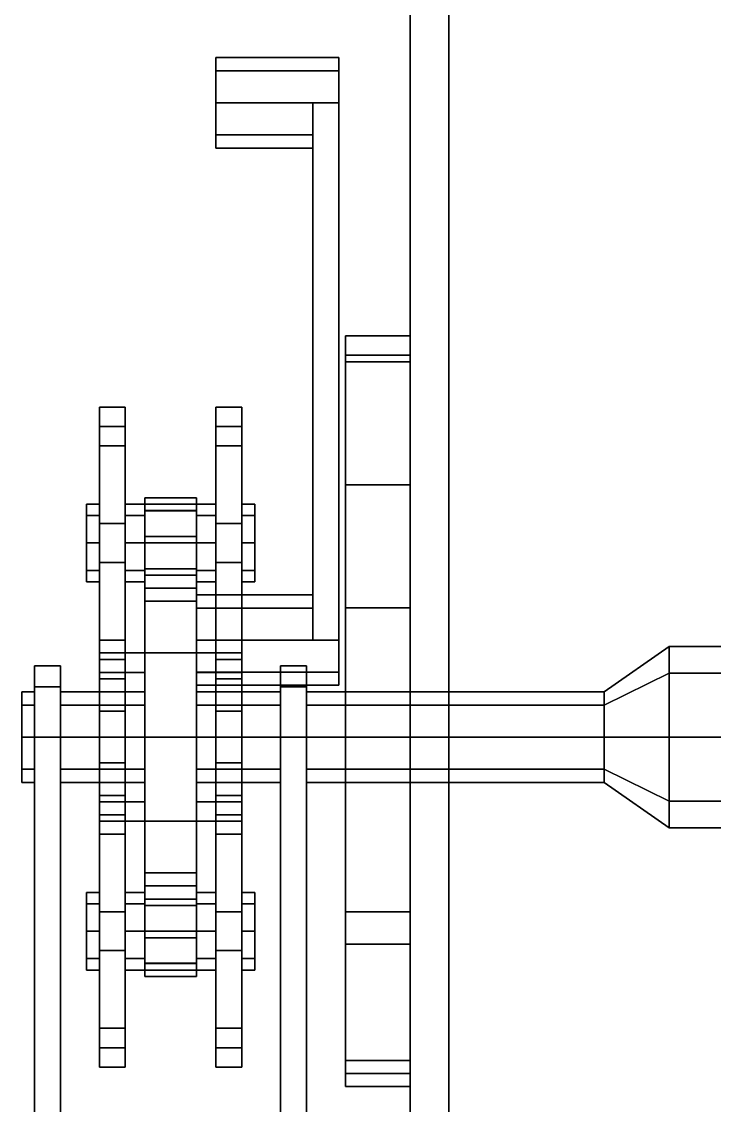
# Model space of a CAD drawing. Extents: x -1.07 to 1.07, y -2.76 to 2.8.
# Drawn here: x -1.07 to 0, y -1.529 to 0.146 of the extents above; entities that cross this region are included whole.
import ezdxf

# ---------------------------------------------------------------- set-up
doc = ezdxf.new("R2010")
doc.units = 0
doc.layers.add('FRAME', color=5, linetype='CONTINUOUS')

msp = doc.modelspace()

# ---------------------------------------------------------------- linework, layer by layer
at = {"layer": 'FRAME'}
for points in [[(-0.47, 2.57, 0.94), (-0.47, -2.5, 0.94), (-0.41, -2.44, 0.94), (-0.41, 2.57, 0.94)], [(-0.47, 0.66, 0.75), (-0.47, -2.5, 0.75), (-0.47, -2.5, 0.94), (-0.47, 2.57, 0.94)], [(-0.41, -2.44, 0.94), (-0.41, -2.44, 0.75), (-0.41, 0.66, 0.75), (-0.41, 2.57, 0.94)], [(-0.41, 0.66, 0.75), (-0.41, -2.44, 0.75), (-0.47, -2.5, 0.75), (-0.47, 0.66, 0.75)], [(-0.58, 0.0695, 0.6495), (-0.58, 0.09, 0.6), (-0.77, 0.09, 0.6), (-0.77, 0.0695, 0.6495)], [(-0.58, 0.09, 0.6), (-0.58, 0.0695, 0.5505), (-0.77, 0.0695, 0.5505), (-0.77, 0.09, 0.6)], [(-0.58, 0.02, 0.67), (-0.58, 0.0695, 0.6495), (-0.77, 0.0695, 0.6495), (-0.77, 0.02, 0.67)], [(-0.58, 0.0695, 0.5505), (-0.58, 0.02, 0.53), (-0.77, 0.02, 0.53), (-0.77, 0.0695, 0.5505)], [(-0.62, -0.0295, 0.6495), (-0.62, 0.02, 0.67), (-0.77, 0.02, 0.67), (-0.77, -0.0295, 0.6495)], [(-0.62, 0.02, 0.53), (-0.62, -0.0295, 0.5505), (-0.77, -0.0295, 0.5505), (-0.77, 0.02, 0.53)], [(-0.62, 0.02, 0.53), (-0.62, -0.81, 0.46), (-0.62, -0.7605, 0.4805), (-0.62, -0.0295, 0.5505)], [(-0.58, 0.02, 0.53), (-0.58, -0.81, 0.46), (-0.62, -0.81, 0.46), (-0.62, 0.02, 0.53)], [(-0.62, -0.0295, 0.6495), (-0.62, -0.7605, 0.5795), (-0.62, -0.81, 0.6), (-0.62, 0.02, 0.67)], [(-0.62, 0.02, 0.67), (-0.62, -0.81, 0.6), (-0.58, -0.81, 0.6), (-0.58, 0.02, 0.67)], [(-0.62, -0.05, 0.6), (-0.62, -0.0295, 0.6495), (-0.77, -0.0295, 0.6495), (-0.77, -0.05, 0.6)], [(-0.62, -0.0295, 0.5505), (-0.62, -0.05, 0.6), (-0.77, -0.05, 0.6), (-0.77, -0.0295, 0.5505)], [(-0.62, -0.0295, 0.5505), (-0.62, -0.7605, 0.4805), (-0.62, -0.74, 0.53), (-0.62, -0.05, 0.6)], [(-0.62, -0.05, 0.6), (-0.62, -0.74, 0.53), (-0.62, -0.7605, 0.5795), (-0.62, -0.0295, 0.6495)], [(-0.57, -0.37, 0.68), (-0.57, -1.48, 0.68), (-0.57, -1.5, 0.71), (-0.57, -0.34, 0.71)], [(-0.47, -0.34, 0.71), (-0.47, -0.37, 0.68), (-0.57, -0.37, 0.68), (-0.57, -0.34, 0.71)], [(-0.57, -0.34, 0.71), (-0.57, -0.38, 0.71), (-0.57, -0.38, 0.8), (-0.57, -0.34, 0.8)], [(-0.47, -0.34, 0.84), (-0.47, -0.34, 0.71), (-0.57, -0.34, 0.71), (-0.57, -0.34, 0.8)], [(-0.57, -0.34, 0.8), (-0.57, -0.38, 0.8), (-0.47, -0.38, 0.84), (-0.47, -0.34, 0.84)], [(-0.47, -1.5, 0.71), (-0.47, -1.48, 0.68), (-0.47, -0.37, 0.68), (-0.47, -0.34, 0.71)], [(-0.47, -0.38, 0.75), (-0.47, -0.38, 0.71), (-0.47, -0.34, 0.71), (-0.47, -0.34, 0.75)], [(-0.57, -0.57, 0.64), (-0.57, -1.28, 0.64), (-0.57, -1.48, 0.68), (-0.57, -0.37, 0.68)], [(-0.47, -0.37, 0.68), (-0.47, -0.57, 0.64), (-0.57, -0.57, 0.64), (-0.57, -0.37, 0.68)], [(-0.57, -0.38, 0.71), (-0.57, -1.46, 0.71), (-0.47, -1.46, 0.71), (-0.47, -0.38, 0.71)], [(-0.57, -0.38, 0.8), (-0.57, -0.38, 0.71), (-0.47, -0.38, 0.71), (-0.47, -0.38, 0.84)], [(-0.47, -1.48, 0.68), (-0.47, -1.28, 0.64), (-0.47, -0.57, 0.64), (-0.47, -0.37, 0.68)], [(-0.95, -0.45, 0.2), (-0.95, -0.51, 0.17), (-0.95, -0.48, 0.27), (-0.95, -0.45, 0.24)], [(-0.91, -0.45, 0.24), (-0.91, -0.45, 0.2), (-0.95, -0.45, 0.2), (-0.95, -0.45, 0.24)], [(-0.91, -0.45, 0.2), (-0.91, -0.51, 0.17), (-0.95, -0.51, 0.17), (-0.95, -0.45, 0.2)], [(-0.95, -0.45, 0.24), (-0.95, -0.48, 0.27), (-0.91, -0.48, 0.27), (-0.91, -0.45, 0.24)], [(-0.91, -0.48, 0.27), (-0.91, -0.51, 0.17), (-0.91, -0.45, 0.2), (-0.91, -0.45, 0.24)], [(-0.77, -0.45, 0.2), (-0.77, -0.51, 0.17), (-0.77, -0.48, 0.27), (-0.77, -0.45, 0.24)], [(-0.73, -0.45, 0.24), (-0.73, -0.45, 0.2), (-0.77, -0.45, 0.2), (-0.77, -0.45, 0.24)], [(-0.73, -0.45, 0.2), (-0.73, -0.51, 0.17), (-0.77, -0.51, 0.17), (-0.77, -0.45, 0.2)], [(-0.77, -0.45, 0.24), (-0.77, -0.48, 0.27), (-0.73, -0.48, 0.27), (-0.73, -0.45, 0.24)], [(-0.73, -0.48, 0.27), (-0.73, -0.51, 0.17), (-0.73, -0.45, 0.2), (-0.73, -0.45, 0.24)], [(-0.95, -0.51, 0.17), (-0.95, -0.81, 0.17), (-0.95, -0.84, 0.27), (-0.95, -0.48, 0.27)], [(-0.95, -0.48, 0.27), (-0.95, -0.84, 0.27), (-0.95, -0.69, 0.36), (-0.95, -0.63, 0.36)], [(-0.91, -0.63, 0.36), (-0.91, -0.48, 0.27), (-0.95, -0.48, 0.27), (-0.95, -0.63, 0.36)], [(-0.91, -0.84, 0.27), (-0.91, -0.81, 0.17), (-0.91, -0.51, 0.17), (-0.91, -0.48, 0.27)], [(-0.91, -0.69, 0.36), (-0.91, -0.84, 0.27), (-0.91, -0.48, 0.27), (-0.91, -0.63, 0.36)], [(-0.77, -0.48, 0.27), (-0.77, -0.84, 0.27), (-0.77, -0.69, 0.36), (-0.77, -0.63, 0.36)], [(-0.73, -0.63, 0.36), (-0.73, -0.48, 0.27), (-0.77, -0.48, 0.27), (-0.77, -0.63, 0.36)], [(-0.77, -0.51, 0.17), (-0.77, -0.81, 0.17), (-0.77, -0.84, 0.27), (-0.77, -0.48, 0.27)], [(-0.73, -0.69, 0.36), (-0.73, -0.84, 0.27), (-0.73, -0.48, 0.27), (-0.73, -0.63, 0.36)], [(-0.73, -0.84, 0.27), (-0.73, -0.81, 0.17), (-0.73, -0.51, 0.17), (-0.73, -0.48, 0.27)], [(-0.91, -0.51, 0.17), (-0.91, -0.81, 0.17), (-0.95, -0.81, 0.17), (-0.95, -0.51, 0.17)], [(-0.73, -0.51, 0.17), (-0.73, -0.81, 0.17), (-0.77, -0.81, 0.17), (-0.77, -0.51, 0.17)], [(-0.47, -0.57, 0.64), (-0.47, -0.76, 0.59), (-0.57, -0.76, 0.59), (-0.57, -0.57, 0.64)], [(-0.57, -0.76, 0.59), (-0.57, -1.23, 0.59), (-0.57, -1.28, 0.64), (-0.57, -0.57, 0.64)], [(-0.47, -1.28, 0.64), (-0.47, -1.23, 0.59), (-0.47, -0.76, 0.59), (-0.47, -0.57, 0.64)], [(-0.95, -0.6176, 0.3124), (-0.95, -0.6, 0.27), (-0.97, -0.6, 0.27), (-0.97, -0.6176, 0.3124)], [(-0.95, -0.6, 0.27), (-0.95, -0.6176, 0.2276), (-0.97, -0.6176, 0.2276), (-0.97, -0.6, 0.27)], [(-0.97, -0.66, 0.33), (-0.97, -0.6176, 0.3124), (-0.97, -0.6, 0.27), (-0.97, -0.7024, 0.3124)], [(-0.97, -0.7024, 0.3124), (-0.97, -0.6, 0.27), (-0.97, -0.6176, 0.2276), (-0.97, -0.72, 0.27)], [(-0.91, -0.6, 0.27), (-0.91, -0.6176, 0.3124), (-0.88, -0.6176, 0.3124), (-0.88, -0.6, 0.27)], [(-0.91, -0.6176, 0.2276), (-0.91, -0.6, 0.27), (-0.88, -0.6, 0.27), (-0.88, -0.6176, 0.2276)], [(-0.88, -0.59, 0.26), (-0.88, -0.73, 0.26), (-0.88, -0.75, 0.37), (-0.88, -0.6, 0.37)], [(-0.8, -0.6, 0.37), (-0.8, -0.59, 0.26), (-0.88, -0.59, 0.26), (-0.88, -0.6, 0.37)], [(-0.8, -0.59, 0.26), (-0.8, -0.6105, 0.2105), (-0.88, -0.6105, 0.2105), (-0.88, -0.59, 0.26)], [(-0.88, -0.6105, 0.2105), (-0.88, -0.7095, 0.2105), (-0.88, -0.73, 0.26), (-0.88, -0.59, 0.26)], [(-0.88, -0.6, 0.37), (-0.88, -0.75, 0.37), (-0.88, -0.83, 0.64), (-0.88, -0.7, 0.58)], [(-0.88, -0.61, 0.45), (-0.88, -0.6, 0.37), (-0.88, -0.7, 0.58), (-0.88, -0.65, 0.53)], [(-0.8, -0.61, 0.45), (-0.8, -0.6, 0.37), (-0.88, -0.6, 0.37), (-0.88, -0.61, 0.45)], [(-0.8, -0.75, 0.37), (-0.8, -0.73, 0.26), (-0.8, -0.59, 0.26), (-0.8, -0.6, 0.37)], [(-0.8, -0.73, 0.26), (-0.8, -0.7095, 0.2105), (-0.8, -0.6105, 0.2105), (-0.8, -0.59, 0.26)], [(-0.8, -0.83, 0.64), (-0.8, -0.75, 0.37), (-0.8, -0.6, 0.37), (-0.8, -0.7, 0.58)], [(-0.8, -0.7, 0.58), (-0.8, -0.6, 0.37), (-0.8, -0.61, 0.45), (-0.8, -0.65, 0.53)], [(-0.8, -0.6176, 0.2276), (-0.8, -0.6, 0.27), (-0.77, -0.6, 0.27), (-0.77, -0.6176, 0.2276)], [(-0.8, -0.6, 0.27), (-0.8, -0.6176, 0.3124), (-0.77, -0.6176, 0.3124), (-0.77, -0.6, 0.27)], [(-0.73, -0.6, 0.27), (-0.73, -0.6176, 0.3124), (-0.71, -0.6176, 0.3124), (-0.71, -0.6, 0.27)], [(-0.73, -0.6176, 0.2276), (-0.73, -0.6, 0.27), (-0.71, -0.6, 0.27), (-0.71, -0.6176, 0.2276)], [(-0.71, -0.6176, 0.3124), (-0.71, -0.72, 0.27), (-0.71, -0.7024, 0.2276), (-0.71, -0.6, 0.27)], [(-0.71, -0.6, 0.27), (-0.71, -0.7024, 0.2276), (-0.71, -0.66, 0.21), (-0.71, -0.6176, 0.2276)], [(-0.95, -0.66, 0.33), (-0.95, -0.6176, 0.3124), (-0.97, -0.6176, 0.3124), (-0.97, -0.66, 0.33)], [(-0.95, -0.6176, 0.2276), (-0.95, -0.66, 0.21), (-0.97, -0.66, 0.21), (-0.97, -0.6176, 0.2276)], [(-0.97, -0.72, 0.27), (-0.97, -0.6176, 0.2276), (-0.97, -0.66, 0.21), (-0.97, -0.7024, 0.2276)], [(-0.91, -0.6176, 0.3124), (-0.91, -0.66, 0.33), (-0.88, -0.66, 0.33), (-0.88, -0.6176, 0.3124)], [(-0.91, -0.66, 0.21), (-0.91, -0.6176, 0.2276), (-0.88, -0.6176, 0.2276), (-0.88, -0.66, 0.21)], [(-0.8, -0.65, 0.53), (-0.8, -0.61, 0.45), (-0.88, -0.61, 0.45), (-0.88, -0.65, 0.53)], [(-0.8, -0.6105, 0.2105), (-0.8, -0.66, 0.19), (-0.88, -0.66, 0.19), (-0.88, -0.6105, 0.2105)], [(-0.88, -0.66, 0.19), (-0.88, -0.7095, 0.2105), (-0.88, -0.7095, 0.2105), (-0.88, -0.6105, 0.2105)], [(-0.8, -0.7095, 0.2105), (-0.8, -0.7095, 0.2105), (-0.8, -0.66, 0.19), (-0.8, -0.6105, 0.2105)], [(-0.8, -0.66, 0.21), (-0.8, -0.6176, 0.2276), (-0.77, -0.6176, 0.2276), (-0.77, -0.66, 0.21)], [(-0.8, -0.6176, 0.3124), (-0.8, -0.66, 0.33), (-0.77, -0.66, 0.33), (-0.77, -0.6176, 0.3124)], [(-0.73, -0.6176, 0.3124), (-0.73, -0.66, 0.33), (-0.71, -0.66, 0.33), (-0.71, -0.6176, 0.3124)], [(-0.73, -0.66, 0.21), (-0.73, -0.6176, 0.2276), (-0.71, -0.6176, 0.2276), (-0.71, -0.66, 0.21)], [(-0.71, -0.66, 0.33), (-0.71, -0.7024, 0.3124), (-0.71, -0.72, 0.27), (-0.71, -0.6176, 0.3124)], [(-0.95, -0.63, 0.36), (-0.95, -0.69, 0.36), (-0.91, -0.69, 0.36), (-0.91, -0.63, 0.36)], [(-0.77, -0.63, 0.36), (-0.77, -0.69, 0.36), (-0.73, -0.69, 0.36), (-0.73, -0.63, 0.36)], [(-0.88, -0.65, 0.53), (-0.88, -0.7, 0.58), (-0.8, -0.7, 0.58), (-0.8, -0.65, 0.53)], [(-0.95, -0.7024, 0.3124), (-0.95, -0.66, 0.33), (-0.97, -0.66, 0.33), (-0.97, -0.7024, 0.3124)], [(-0.95, -0.66, 0.21), (-0.95, -0.7024, 0.2276), (-0.97, -0.7024, 0.2276), (-0.97, -0.66, 0.21)], [(-0.91, -0.66, 0.33), (-0.91, -0.7024, 0.3124), (-0.88, -0.7024, 0.3124), (-0.88, -0.66, 0.33)], [(-0.91, -0.7024, 0.2276), (-0.91, -0.66, 0.21), (-0.88, -0.66, 0.21), (-0.88, -0.7024, 0.2276)], [(-0.8, -0.66, 0.19), (-0.8, -0.7095, 0.2105), (-0.88, -0.7095, 0.2105), (-0.88, -0.66, 0.19)], [(-0.8, -0.7024, 0.2276), (-0.8, -0.66, 0.21), (-0.77, -0.66, 0.21), (-0.77, -0.7024, 0.2276)], [(-0.8, -0.66, 0.33), (-0.8, -0.7024, 0.3124), (-0.77, -0.7024, 0.3124), (-0.77, -0.66, 0.33)], [(-0.73, -0.66, 0.33), (-0.73, -0.7024, 0.3124), (-0.71, -0.7024, 0.3124), (-0.71, -0.66, 0.33)], [(-0.73, -0.7024, 0.2276), (-0.73, -0.66, 0.21), (-0.71, -0.66, 0.21), (-0.71, -0.7024, 0.2276)], [(-0.95, -0.72, 0.27), (-0.95, -0.7024, 0.3124), (-0.97, -0.7024, 0.3124), (-0.97, -0.72, 0.27)], [(-0.95, -0.7024, 0.2276), (-0.95, -0.72, 0.27), (-0.97, -0.72, 0.27), (-0.97, -0.7024, 0.2276)], [(-0.95, -0.69, 0.36), (-0.95, -0.84, 0.27), (-0.91, -0.84, 0.27), (-0.91, -0.69, 0.36)], [(-0.91, -0.7024, 0.3124), (-0.91, -0.72, 0.27), (-0.88, -0.72, 0.27), (-0.88, -0.7024, 0.3124)], [(-0.91, -0.72, 0.27), (-0.91, -0.7024, 0.2276), (-0.88, -0.7024, 0.2276), (-0.88, -0.72, 0.27)], [(-0.88, -0.7, 0.58), (-0.88, -0.83, 0.64), (-0.8, -0.83, 0.64), (-0.8, -0.7, 0.58)], [(-0.8, -0.72, 0.27), (-0.8, -0.7024, 0.2276), (-0.77, -0.7024, 0.2276), (-0.77, -0.72, 0.27)], [(-0.8, -0.7024, 0.3124), (-0.8, -0.72, 0.27), (-0.77, -0.72, 0.27), (-0.77, -0.7024, 0.3124)], [(-0.77, -0.69, 0.36), (-0.77, -0.84, 0.27), (-0.73, -0.84, 0.27), (-0.73, -0.69, 0.36)], [(-0.73, -0.7024, 0.3124), (-0.73, -0.72, 0.27), (-0.71, -0.72, 0.27), (-0.71, -0.7024, 0.3124)], [(-0.73, -0.72, 0.27), (-0.73, -0.7024, 0.2276), (-0.71, -0.7024, 0.2276), (-0.71, -0.72, 0.27)], [(-0.8, -0.7095, 0.2105), (-0.8, -0.73, 0.26), (-0.88, -0.73, 0.26), (-0.88, -0.7095, 0.2105)], [(-0.88, -0.75, 0.37), (-0.88, -0.73, 0.26), (-0.8, -0.73, 0.26), (-0.8, -0.75, 0.37)], [(-0.88, -0.75, 0.37), (-0.88, -0.96, 0.39), (-0.88, -0.96, 0.66), (-0.88, -0.83, 0.64)], [(-0.8, -0.75, 0.37), (-0.8, -0.96, 0.39), (-0.88, -0.96, 0.39), (-0.88, -0.75, 0.37)], [(-0.62, -0.7605, 0.5795), (-0.62, -0.74, 0.53), (-0.8, -0.74, 0.53), (-0.8, -0.7605, 0.5795)], [(-0.62, -0.74, 0.53), (-0.62, -0.7605, 0.4805), (-0.8, -0.7605, 0.4805), (-0.8, -0.74, 0.53)], [(-0.8, -0.96, 0.66), (-0.8, -0.96, 0.39), (-0.8, -0.75, 0.37), (-0.8, -0.83, 0.64)], [(-0.62, -0.81, 0.6), (-0.62, -0.7605, 0.5795), (-0.8, -0.7605, 0.5795), (-0.8, -0.81, 0.6)], [(-0.62, -0.7605, 0.4805), (-0.62, -0.81, 0.46), (-0.8, -0.81, 0.46), (-0.8, -0.7605, 0.4805)], [(-0.47, -0.76, 0.59), (-0.47, -1.23, 0.59), (-0.57, -1.23, 0.59), (-0.57, -0.76, 0.59)], [(-0.95, -0.84, 0.27), (-0.95, -0.81, 0.17), (-0.95, -0.87, 0.2), (-0.95, -0.87, 0.24)], [(-0.95, -0.87, 0.2), (-0.95, -0.81, 0.17), (-0.91, -0.81, 0.17), (-0.91, -0.87, 0.2)], [(-0.91, -0.87, 0.2), (-0.91, -0.81, 0.17), (-0.91, -0.84, 0.27), (-0.91, -0.87, 0.24)], [(-0.58, -0.8595, 0.5795), (-0.58, -0.81, 0.6), (-0.8, -0.81, 0.6), (-0.8, -0.8595, 0.5795)], [(-0.58, -0.81, 0.46), (-0.58, -0.8595, 0.4805), (-0.8, -0.8595, 0.4805), (-0.8, -0.81, 0.46)], [(-0.77, -0.84, 0.27), (-0.77, -0.81, 0.17), (-0.77, -0.87, 0.2), (-0.77, -0.87, 0.24)], [(-0.77, -0.87, 0.2), (-0.77, -0.81, 0.17), (-0.73, -0.81, 0.17), (-0.73, -0.87, 0.2)], [(-0.73, -0.87, 0.2), (-0.73, -0.81, 0.17), (-0.73, -0.84, 0.27), (-0.73, -0.87, 0.24)], [(-0.17, -0.89, 0.52), (-0.17, -0.9105, 0.5695), (-0.07, -0.861, 0.619), (-0.07, -0.82, 0.52)], [(-0.17, -0.9105, 0.4705), (-0.17, -0.89, 0.52), (-0.07, -0.82, 0.52), (-0.07, -0.861, 0.421)], [(0.07, -0.861, 0.619), (0.07, -0.82, 0.52), (-0.07, -0.82, 0.52), (-0.07, -0.861, 0.619)], [(0.07, -0.82, 0.52), (0.07, -0.861, 0.421), (-0.07, -0.861, 0.421), (-0.07, -0.82, 0.52)], [(-0.95, -0.83, 0.64), (-0.95, -1.09, 0.64), (-0.95, -1, 0.8), (-0.95, -0.92, 0.8)], [(-0.91, -0.92, 0.8), (-0.91, -0.83, 0.64), (-0.95, -0.83, 0.64), (-0.95, -0.92, 0.8)], [(-0.95, -0.86, 0.61), (-0.95, -1.06, 0.61), (-0.95, -1.09, 0.64), (-0.95, -0.83, 0.64)], [(-0.88, -0.83, 0.64), (-0.88, -0.86, 0.61), (-0.95, -0.86, 0.61), (-0.95, -0.83, 0.64)], [(-0.91, -1, 0.8), (-0.91, -1.09, 0.64), (-0.91, -0.83, 0.64), (-0.91, -0.92, 0.8)], [(-0.91, -0.83, 0.64), (-0.91, -1.09, 0.64), (-0.88, -1.09, 0.64), (-0.88, -0.83, 0.64)], [(-0.88, -0.83, 0.64), (-0.88, -0.96, 0.66), (-0.8, -0.96, 0.66), (-0.8, -0.83, 0.64)], [(-0.73, -0.83, 0.64), (-0.73, -0.86, 0.61), (-0.8, -0.86, 0.61), (-0.8, -0.83, 0.64)], [(-0.8, -0.83, 0.64), (-0.8, -1.09, 0.64), (-0.77, -1.09, 0.64), (-0.77, -0.83, 0.64)], [(-0.77, -0.83, 0.64), (-0.77, -1.09, 0.64), (-0.77, -1, 0.8), (-0.77, -0.92, 0.8)], [(-0.73, -0.92, 0.8), (-0.73, -0.83, 0.64), (-0.77, -0.83, 0.64), (-0.77, -0.92, 0.8)], [(-0.73, -1.09, 0.64), (-0.73, -1.06, 0.61), (-0.73, -0.86, 0.61), (-0.73, -0.83, 0.64)], [(-0.73, -1, 0.8), (-0.73, -1.09, 0.64), (-0.73, -0.83, 0.64), (-0.73, -0.92, 0.8)], [(-1.01, -0.8822, 0.5978), (-1.01, -0.85, 0.52), (-1.05, -0.85, 0.52), (-1.05, -0.8822, 0.5978)], [(-1.01, -0.85, 0.52), (-1.01, -0.8822, 0.4422), (-1.05, -0.8822, 0.4422), (-1.05, -0.85, 0.52)], [(-1.05, -0.8822, 0.5978), (-1.05, -0.85, 0.52), (-1.05, -0.89, 0.52), (-1.05, -0.9105, 0.5695)], [(-1.05, -0.85, 0.52), (-1.05, -0.8822, 0.4422), (-1.05, -0.9105, 0.4705), (-1.05, -0.89, 0.52)], [(-1.01, -0.89, 0.52), (-1.01, -0.9105, 0.4705), (-1.01, -0.8822, 0.4422), (-1.01, -0.85, 0.52)], [(-1.01, -0.9105, 0.5695), (-1.01, -0.89, 0.52), (-1.01, -0.85, 0.52), (-1.01, -0.8822, 0.5978)], [(-0.91, -0.87, 0.24), (-0.91, -0.84, 0.27), (-0.95, -0.84, 0.27), (-0.95, -0.87, 0.24)], [(-0.73, -0.87, 0.24), (-0.73, -0.84, 0.27), (-0.77, -0.84, 0.27), (-0.77, -0.87, 0.24)], [(-0.67, -0.85, 0.52), (-0.67, -0.8822, 0.4422), (-0.67, -0.9105, 0.4705), (-0.67, -0.89, 0.52)], [(-0.63, -0.85, 0.52), (-0.63, -0.8822, 0.4422), (-0.67, -0.8822, 0.4422), (-0.67, -0.85, 0.52)], [(-0.67, -0.8822, 0.5978), (-0.67, -0.85, 0.52), (-0.67, -0.89, 0.52), (-0.67, -0.9105, 0.5695)], [(-0.63, -0.8822, 0.5978), (-0.63, -0.85, 0.52), (-0.67, -0.85, 0.52), (-0.67, -0.8822, 0.5978)], [(-0.63, -0.89, 0.52), (-0.63, -0.9105, 0.4705), (-0.63, -0.8822, 0.4422), (-0.63, -0.85, 0.52)], [(-0.63, -0.9105, 0.5695), (-0.63, -0.89, 0.52), (-0.63, -0.85, 0.52), (-0.63, -0.8822, 0.5978)], [(-0.88, -0.86, 0.61), (-0.88, -1.06, 0.61), (-0.95, -1.06, 0.61), (-0.95, -0.86, 0.61)], [(-0.95, -0.87, 0.24), (-0.95, -0.87, 0.2), (-0.91, -0.87, 0.2), (-0.91, -0.87, 0.24)], [(-0.58, -0.88, 0.53), (-0.58, -0.8595, 0.5795), (-0.8, -0.8595, 0.5795), (-0.8, -0.88, 0.53)], [(-0.58, -0.8595, 0.4805), (-0.58, -0.88, 0.53), (-0.8, -0.88, 0.53), (-0.8, -0.8595, 0.4805)], [(-0.73, -0.86, 0.61), (-0.73, -1.06, 0.61), (-0.8, -1.06, 0.61), (-0.8, -0.86, 0.61)], [(-0.77, -0.87, 0.24), (-0.77, -0.87, 0.2), (-0.73, -0.87, 0.2), (-0.73, -0.87, 0.24)], [(-0.17, -0.9105, 0.5695), (-0.17, -0.96, 0.59), (-0.07, -0.96, 0.66), (-0.07, -0.861, 0.619)], [(-0.17, -0.96, 0.45), (-0.17, -0.9105, 0.4705), (-0.07, -0.861, 0.421), (-0.07, -0.96, 0.38)], [(0.07, -0.96, 0.66), (0.07, -0.861, 0.619), (-0.07, -0.861, 0.619), (-0.07, -0.96, 0.66)], [(0.07, -0.861, 0.421), (0.07, -0.96, 0.38), (-0.07, -0.96, 0.38), (-0.07, -0.861, 0.421)], [(-1.01, -0.96, 0.63), (-1.01, -0.8822, 0.5978), (-1.05, -0.8822, 0.5978), (-1.05, -0.96, 0.63)], [(-1.01, -0.8822, 0.4422), (-1.01, -0.96, 0.41), (-1.05, -0.96, 0.41), (-1.05, -0.8822, 0.4422)], [(-1.05, -0.96, 0.63), (-1.05, -0.8822, 0.5978), (-1.05, -0.9105, 0.5695), (-1.05, -0.96, 0.59)], [(-1.05, -0.8822, 0.4422), (-1.05, -0.96, 0.41), (-1.05, -0.96, 0.45), (-1.05, -0.9105, 0.4705)], [(-1.01, -0.9105, 0.4705), (-1.01, -0.96, 0.45), (-1.01, -0.96, 0.41), (-1.01, -0.8822, 0.4422)], [(-1.01, -0.96, 0.59), (-1.01, -0.9105, 0.5695), (-1.01, -0.8822, 0.5978), (-1.01, -0.96, 0.63)], [(-0.67, -0.8822, 0.4422), (-0.67, -0.96, 0.41), (-0.67, -0.96, 0.45), (-0.67, -0.9105, 0.4705)], [(-0.63, -0.8822, 0.4422), (-0.63, -0.96, 0.41), (-0.67, -0.96, 0.41), (-0.67, -0.8822, 0.4422)], [(-0.67, -0.96, 0.63), (-0.67, -0.8822, 0.5978), (-0.67, -0.9105, 0.5695), (-0.67, -0.96, 0.59)], [(-0.63, -0.96, 0.63), (-0.63, -0.8822, 0.5978), (-0.67, -0.8822, 0.5978), (-0.67, -0.96, 0.63)], [(-0.63, -0.9105, 0.4705), (-0.63, -0.96, 0.45), (-0.63, -0.96, 0.41), (-0.63, -0.8822, 0.4422)], [(-0.63, -0.96, 0.59), (-0.63, -0.9105, 0.5695), (-0.63, -0.8822, 0.5978), (-0.63, -0.96, 0.63)], [(-1.05, -0.9105, 0.5695), (-1.05, -0.89, 0.52), (-1.07, -0.89, 0.52), (-1.07, -0.9105, 0.5695)], [(-1.05, -0.89, 0.52), (-1.05, -0.9105, 0.4705), (-1.07, -0.9105, 0.4705), (-1.07, -0.89, 0.52)], [(-0.88, -0.89, 0.52), (-0.88, -0.9105, 0.4705), (-1.01, -0.9105, 0.4705), (-1.01, -0.89, 0.52)], [(-0.88, -0.9105, 0.5695), (-0.88, -0.89, 0.52), (-1.01, -0.89, 0.52), (-1.01, -0.9105, 0.5695)], [(-0.67, -0.9105, 0.5695), (-0.67, -0.89, 0.52), (-0.8, -0.89, 0.52), (-0.8, -0.9105, 0.5695)], [(-0.67, -0.89, 0.52), (-0.67, -0.9105, 0.4705), (-0.8, -0.9105, 0.4705), (-0.8, -0.89, 0.52)], [(-0.63, -0.89, 0.52), (-0.63, -0.9105, 0.5695), (-0.17, -0.9105, 0.5695), (-0.17, -0.89, 0.52)], [(-0.63, -0.9105, 0.4705), (-0.63, -0.89, 0.52), (-0.17, -0.89, 0.52), (-0.17, -0.9105, 0.4705)], [(-1.05, -0.96, 0.59), (-1.05, -0.9105, 0.5695), (-1.07, -0.9105, 0.5695), (-1.07, -0.96, 0.59)], [(-1.05, -0.9105, 0.4705), (-1.05, -0.96, 0.45), (-1.07, -0.96, 0.45), (-1.07, -0.9105, 0.4705)], [(-0.88, -0.9105, 0.4705), (-0.88, -0.96, 0.45), (-1.01, -0.96, 0.45), (-1.01, -0.9105, 0.4705)], [(-0.88, -0.96, 0.59), (-0.88, -0.9105, 0.5695), (-1.01, -0.9105, 0.5695), (-1.01, -0.96, 0.59)], [(-0.95, -0.92, 0.8), (-0.95, -1, 0.8), (-0.91, -1, 0.8), (-0.91, -0.92, 0.8)], [(-0.67, -0.9105, 0.4705), (-0.67, -0.96, 0.45), (-0.8, -0.96, 0.45), (-0.8, -0.9105, 0.4705)], [(-0.67, -0.96, 0.59), (-0.67, -0.9105, 0.5695), (-0.8, -0.9105, 0.5695), (-0.8, -0.96, 0.59)], [(-0.77, -0.92, 0.8), (-0.77, -1, 0.8), (-0.73, -1, 0.8), (-0.73, -0.92, 0.8)], [(-0.63, -0.9105, 0.5695), (-0.63, -0.96, 0.59), (-0.17, -0.96, 0.59), (-0.17, -0.9105, 0.5695)], [(-0.63, -0.96, 0.45), (-0.63, -0.9105, 0.4705), (-0.17, -0.9105, 0.4705), (-0.17, -0.96, 0.45)], [(-1.05, -1.0095, 0.5695), (-1.05, -0.96, 0.59), (-1.07, -0.96, 0.59), (-1.07, -1.0095, 0.5695)], [(-1.05, -0.96, 0.45), (-1.05, -1.0095, 0.4705), (-1.07, -1.0095, 0.4705), (-1.07, -0.96, 0.45)], [(-1.01, -2.18, 0.52), (-1.01, -0.96, 0.63), (-1.05, -0.96, 0.63), (-1.05, -2.18, 0.52)], [(-1.01, -0.96, 0.41), (-1.01, -2.14, 0.31), (-1.05, -2.14, 0.31), (-1.05, -0.96, 0.41)], [(-1.05, -2.2, 0.46), (-1.05, -2.18, 0.52), (-1.05, -0.96, 0.63), (-1.05, -1.9, 0.48)], [(-1.05, -0.96, 0.41), (-1.05, -2.14, 0.31), (-1.05, -1.89, 0.4), (-1.05, -0.96, 0.45)], [(-1.05, -1.87, 0.44), (-1.05, -1.9, 0.48), (-1.05, -0.96, 0.63), (-1.05, -0.96, 0.59)], [(-1.05, -1.89, 0.4), (-1.05, -1.87, 0.44), (-1.05, -1.0095, 0.4705), (-1.05, -0.96, 0.45)], [(-1.05, -1.87, 0.44), (-1.05, -1.87, 0.44), (-1.05, -0.96, 0.59), (-1.05, -1.0095, 0.5695)], [(-1.01, -0.96, 0.45), (-1.01, -1.89, 0.4), (-1.01, -2.14, 0.31), (-1.01, -0.96, 0.41)], [(-0.88, -0.96, 0.45), (-0.88, -1.0095, 0.4705), (-1.01, -1.0095, 0.4705), (-1.01, -0.96, 0.45)], [(-0.88, -1.0095, 0.5695), (-0.88, -0.96, 0.59), (-1.01, -0.96, 0.59), (-1.01, -1.0095, 0.5695)], [(-1.01, -1.0095, 0.5695), (-1.01, -0.96, 0.59), (-1.01, -0.96, 0.63), (-1.01, -1.9, 0.48)], [(-1.01, -1.9, 0.48), (-1.01, -0.96, 0.63), (-1.01, -2.18, 0.52), (-1.01, -2.2, 0.46)], [(-1.01, -0.96, 0.45), (-1.01, -1.0095, 0.4705), (-1.01, -1.89, 0.4)], [(-0.88, -0.96, 0.66), (-0.88, -0.96, 0.39), (-0.88, -1.17, 0.37), (-0.88, -1.09, 0.64)], [(-0.88, -1.17, 0.37), (-0.88, -0.96, 0.39), (-0.8, -0.96, 0.39), (-0.8, -1.17, 0.37)], [(-0.8, -1.09, 0.64), (-0.8, -0.96, 0.66), (-0.88, -0.96, 0.66), (-0.88, -1.09, 0.64)], [(-0.8, -1.17, 0.37), (-0.8, -0.96, 0.39), (-0.8, -0.96, 0.66), (-0.8, -1.09, 0.64)], [(-0.67, -0.96, 0.45), (-0.67, -1.0095, 0.4705), (-0.8, -1.0095, 0.4705), (-0.8, -0.96, 0.45)], [(-0.67, -1.0095, 0.5695), (-0.67, -0.96, 0.59), (-0.8, -0.96, 0.59), (-0.8, -1.0095, 0.5695)], [(-0.67, -1.87, 0.44), (-0.67, -1.87, 0.44), (-0.67, -0.96, 0.59), (-0.67, -1.0095, 0.5695)], [(-0.67, -1.89, 0.4), (-0.67, -1.87, 0.44), (-0.67, -1.0095, 0.4705), (-0.67, -0.96, 0.45)], [(-0.67, -1.87, 0.44), (-0.67, -1.9, 0.48), (-0.67, -0.96, 0.63), (-0.67, -0.96, 0.59)], [(-0.67, -2.2, 0.46), (-0.67, -2.18, 0.52), (-0.67, -0.96, 0.63), (-0.67, -1.9, 0.48)], [(-0.67, -0.96, 0.41), (-0.67, -2.14, 0.31), (-0.67, -1.89, 0.4), (-0.67, -0.96, 0.45)], [(-0.63, -0.96, 0.41), (-0.63, -2.14, 0.31), (-0.67, -2.14, 0.31), (-0.67, -0.96, 0.41)], [(-0.63, -2.18, 0.52), (-0.63, -0.96, 0.63), (-0.67, -0.96, 0.63), (-0.67, -2.18, 0.52)], [(-0.63, -0.96, 0.45), (-0.63, -1.0095, 0.4705), (-0.63, -1.89, 0.4)], [(-0.63, -1.9, 0.48), (-0.63, -0.96, 0.63), (-0.63, -2.18, 0.52), (-0.63, -2.2, 0.46)], [(-0.63, -0.96, 0.45), (-0.63, -1.89, 0.4), (-0.63, -2.14, 0.31), (-0.63, -0.96, 0.41)], [(-0.63, -1.0095, 0.5695), (-0.63, -0.96, 0.59), (-0.63, -0.96, 0.63), (-0.63, -1.9, 0.48)], [(-0.63, -0.96, 0.59), (-0.63, -1.0095, 0.5695), (-0.17, -1.0095, 0.5695), (-0.17, -0.96, 0.59)], [(-0.63, -1.0095, 0.4705), (-0.63, -0.96, 0.45), (-0.17, -0.96, 0.45), (-0.17, -1.0095, 0.4705)], [(-0.17, -0.96, 0.59), (-0.17, -1.0095, 0.5695), (-0.07, -1.059, 0.619), (-0.07, -0.96, 0.66)], [(-0.17, -1.0095, 0.4705), (-0.17, -0.96, 0.45), (-0.07, -0.96, 0.38), (-0.07, -1.059, 0.421)], [(0.07, -1.059, 0.619), (0.07, -0.96, 0.66), (-0.07, -0.96, 0.66), (-0.07, -1.059, 0.619)], [(0.07, -0.96, 0.38), (0.07, -1.059, 0.421), (-0.07, -1.059, 0.421), (-0.07, -0.96, 0.38)], [(-0.95, -1, 0.8), (-0.95, -1.09, 0.64), (-0.91, -1.09, 0.64), (-0.91, -1, 0.8)], [(-0.77, -1, 0.8), (-0.77, -1.09, 0.64), (-0.73, -1.09, 0.64), (-0.73, -1, 0.8)], [(-1.05, -1.03, 0.52), (-1.05, -1.0095, 0.5695), (-1.07, -1.0095, 0.5695), (-1.07, -1.03, 0.52)], [(-1.05, -1.0095, 0.4705), (-1.05, -1.03, 0.52), (-1.07, -1.03, 0.52), (-1.07, -1.0095, 0.4705)], [(-1.05, -1.87, 0.44), (-1.05, -1.87, 0.44), (-1.05, -1.03, 0.52), (-1.05, -1.0095, 0.4705)], [(-1.05, -1.87, 0.44), (-1.05, -1.87, 0.44), (-1.05, -1.0095, 0.5695), (-1.05, -1.03, 0.52)], [(-0.88, -1.0095, 0.4705), (-0.88, -1.03, 0.52), (-1.01, -1.03, 0.52), (-1.01, -1.0095, 0.4705)], [(-0.88, -1.03, 0.52), (-0.88, -1.0095, 0.5695), (-1.01, -1.0095, 0.5695), (-1.01, -1.03, 0.52)], [(-1.01, -1.0095, 0.4705), (-1.01, -1.03, 0.52), (-1.01, -1.87, 0.44), (-1.01, -1.89, 0.4)], [(-1.01, -1.03, 0.52), (-1.01, -1.0095, 0.5695), (-1.01, -1.9, 0.48), (-1.01, -1.87, 0.44)], [(-0.67, -1.0095, 0.4705), (-0.67, -1.03, 0.52), (-0.8, -1.03, 0.52), (-0.8, -1.0095, 0.4705)], [(-0.67, -1.03, 0.52), (-0.67, -1.0095, 0.5695), (-0.8, -1.0095, 0.5695), (-0.8, -1.03, 0.52)], [(-0.67, -1.87, 0.44), (-0.67, -1.87, 0.44), (-0.67, -1.0095, 0.5695), (-0.67, -1.03, 0.52)], [(-0.67, -1.87, 0.44), (-0.67, -1.87, 0.44), (-0.67, -1.03, 0.52), (-0.67, -1.0095, 0.4705)], [(-0.63, -1.03, 0.52), (-0.63, -1.0095, 0.5695), (-0.63, -1.9, 0.48), (-0.63, -1.87, 0.44)], [(-0.63, -1.0095, 0.4705), (-0.63, -1.03, 0.52), (-0.63, -1.87, 0.44), (-0.63, -1.89, 0.4)], [(-0.63, -1.0095, 0.5695), (-0.63, -1.03, 0.52), (-0.17, -1.03, 0.52), (-0.17, -1.0095, 0.5695)], [(-0.63, -1.03, 0.52), (-0.63, -1.0095, 0.4705), (-0.17, -1.0095, 0.4705), (-0.17, -1.03, 0.52)], [(-0.17, -1.0095, 0.5695), (-0.17, -1.03, 0.52), (-0.07, -1.1, 0.52), (-0.07, -1.059, 0.619)], [(-0.17, -1.03, 0.52), (-0.17, -1.0095, 0.4705), (-0.07, -1.059, 0.421), (-0.07, -1.1, 0.52)], [(-0.91, -1.05, 0.24), (-0.91, -1.05, 0.2), (-0.95, -1.05, 0.2), (-0.95, -1.05, 0.24)], [(-0.95, -1.05, 0.2), (-0.95, -1.11, 0.17), (-0.95, -1.08, 0.27), (-0.95, -1.05, 0.24)], [(-0.91, -1.05, 0.2), (-0.91, -1.11, 0.17), (-0.95, -1.11, 0.17), (-0.95, -1.05, 0.2)], [(-0.95, -1.05, 0.24), (-0.95, -1.08, 0.27), (-0.91, -1.08, 0.27), (-0.91, -1.05, 0.24)], [(-0.91, -1.08, 0.27), (-0.91, -1.11, 0.17), (-0.91, -1.05, 0.2), (-0.91, -1.05, 0.24)], [(-0.77, -1.05, 0.2), (-0.77, -1.11, 0.17), (-0.77, -1.08, 0.27), (-0.77, -1.05, 0.24)], [(-0.73, -1.05, 0.24), (-0.73, -1.05, 0.2), (-0.77, -1.05, 0.2), (-0.77, -1.05, 0.24)], [(-0.73, -1.05, 0.2), (-0.73, -1.11, 0.17), (-0.77, -1.11, 0.17), (-0.77, -1.05, 0.2)], [(-0.77, -1.05, 0.24), (-0.77, -1.08, 0.27), (-0.73, -1.08, 0.27), (-0.73, -1.05, 0.24)], [(-0.73, -1.08, 0.27), (-0.73, -1.11, 0.17), (-0.73, -1.05, 0.2), (-0.73, -1.05, 0.24)], [(-0.95, -1.09, 0.64), (-0.95, -1.06, 0.61), (-0.88, -1.06, 0.61), (-0.88, -1.09, 0.64)], [(-0.8, -1.09, 0.64), (-0.8, -1.06, 0.61), (-0.73, -1.06, 0.61), (-0.73, -1.09, 0.64)], [(0.07, -1.1, 0.52), (0.07, -1.059, 0.619), (-0.07, -1.059, 0.619), (-0.07, -1.1, 0.52)], [(0.07, -1.059, 0.421), (0.07, -1.1, 0.52), (-0.07, -1.1, 0.52), (-0.07, -1.059, 0.421)], [(-0.95, -1.11, 0.17), (-0.95, -1.41, 0.17), (-0.95, -1.44, 0.27), (-0.95, -1.08, 0.27)], [(-0.91, -1.23, 0.36), (-0.91, -1.08, 0.27), (-0.95, -1.08, 0.27), (-0.95, -1.23, 0.36)], [(-0.95, -1.08, 0.27), (-0.95, -1.44, 0.27), (-0.95, -1.29, 0.36), (-0.95, -1.23, 0.36)], [(-0.91, -1.44, 0.27), (-0.91, -1.41, 0.17), (-0.91, -1.11, 0.17), (-0.91, -1.08, 0.27)], [(-0.91, -1.29, 0.36), (-0.91, -1.44, 0.27), (-0.91, -1.08, 0.27), (-0.91, -1.23, 0.36)], [(-0.77, -1.11, 0.17), (-0.77, -1.41, 0.17), (-0.77, -1.44, 0.27), (-0.77, -1.08, 0.27)], [(-0.77, -1.08, 0.27), (-0.77, -1.44, 0.27), (-0.77, -1.29, 0.36), (-0.77, -1.23, 0.36)], [(-0.73, -1.23, 0.36), (-0.73, -1.08, 0.27), (-0.77, -1.08, 0.27), (-0.77, -1.23, 0.36)], [(-0.73, -1.44, 0.27), (-0.73, -1.41, 0.17), (-0.73, -1.11, 0.17), (-0.73, -1.08, 0.27)], [(-0.73, -1.29, 0.36), (-0.73, -1.44, 0.27), (-0.73, -1.08, 0.27), (-0.73, -1.23, 0.36)], [(-0.88, -1.09, 0.64), (-0.88, -1.17, 0.37), (-0.88, -1.32, 0.37), (-0.88, -1.22, 0.58)], [(-0.8, -1.22, 0.58), (-0.8, -1.09, 0.64), (-0.88, -1.09, 0.64), (-0.88, -1.22, 0.58)], [(-0.8, -1.32, 0.37), (-0.8, -1.17, 0.37), (-0.8, -1.09, 0.64), (-0.8, -1.22, 0.58)], [(-0.91, -1.11, 0.17), (-0.91, -1.41, 0.17), (-0.95, -1.41, 0.17), (-0.95, -1.11, 0.17)], [(-0.73, -1.11, 0.17), (-0.73, -1.41, 0.17), (-0.77, -1.41, 0.17), (-0.77, -1.11, 0.17)], [(-0.8, -1.17, 0.37), (-0.8, -1.19, 0.26), (-0.88, -1.19, 0.26), (-0.88, -1.17, 0.37)], [(-0.88, -1.17, 0.37), (-0.88, -1.19, 0.26), (-0.88, -1.33, 0.26), (-0.88, -1.32, 0.37)], [(-0.8, -1.33, 0.26), (-0.8, -1.19, 0.26), (-0.8, -1.17, 0.37), (-0.8, -1.32, 0.37)], [(-0.95, -1.2176, 0.3124), (-0.95, -1.2, 0.27), (-0.97, -1.2, 0.27), (-0.97, -1.2176, 0.3124)], [(-0.95, -1.2, 0.27), (-0.95, -1.2176, 0.2276), (-0.97, -1.2176, 0.2276), (-0.97, -1.2, 0.27)], [(-0.97, -1.26, 0.33), (-0.97, -1.2176, 0.3124), (-0.97, -1.2, 0.27), (-0.97, -1.3024, 0.3124)], [(-0.97, -1.3024, 0.3124), (-0.97, -1.2, 0.27), (-0.97, -1.2176, 0.2276), (-0.97, -1.32, 0.27)], [(-0.91, -1.2176, 0.2276), (-0.91, -1.2, 0.27), (-0.88, -1.2, 0.27), (-0.88, -1.2176, 0.2276)], [(-0.91, -1.2, 0.27), (-0.91, -1.2176, 0.3124), (-0.88, -1.2176, 0.3124), (-0.88, -1.2, 0.27)], [(-0.88, -1.19, 0.26), (-0.88, -1.2105, 0.2105), (-0.88, -1.3095, 0.2105), (-0.88, -1.33, 0.26)], [(-0.88, -1.2105, 0.2105), (-0.88, -1.19, 0.26), (-0.8, -1.19, 0.26), (-0.8, -1.2105, 0.2105)], [(-0.8, -1.3095, 0.2105), (-0.8, -1.2105, 0.2105), (-0.8, -1.19, 0.26), (-0.8, -1.33, 0.26)], [(-0.8, -1.2, 0.27), (-0.8, -1.2176, 0.3124), (-0.77, -1.2176, 0.3124), (-0.77, -1.2, 0.27)], [(-0.8, -1.2176, 0.2276), (-0.8, -1.2, 0.27), (-0.77, -1.2, 0.27), (-0.77, -1.2176, 0.2276)], [(-0.73, -1.2176, 0.2276), (-0.73, -1.2, 0.27), (-0.71, -1.2, 0.27), (-0.71, -1.2176, 0.2276)], [(-0.73, -1.2, 0.27), (-0.73, -1.2176, 0.3124), (-0.71, -1.2176, 0.3124), (-0.71, -1.2, 0.27)], [(-0.71, -1.2, 0.27), (-0.71, -1.3024, 0.2276), (-0.71, -1.26, 0.21), (-0.71, -1.2176, 0.2276)], [(-0.71, -1.2176, 0.3124), (-0.71, -1.32, 0.27), (-0.71, -1.3024, 0.2276), (-0.71, -1.2, 0.27)], [(-0.95, -1.26, 0.33), (-0.95, -1.2176, 0.3124), (-0.97, -1.2176, 0.3124), (-0.97, -1.26, 0.33)], [(-0.95, -1.2176, 0.2276), (-0.95, -1.26, 0.21), (-0.97, -1.26, 0.21), (-0.97, -1.2176, 0.2276)], [(-0.97, -1.32, 0.27), (-0.97, -1.2176, 0.2276), (-0.97, -1.26, 0.21), (-0.97, -1.3024, 0.2276)], [(-0.91, -1.26, 0.21), (-0.91, -1.2176, 0.2276), (-0.88, -1.2176, 0.2276), (-0.88, -1.26, 0.21)], [(-0.91, -1.2176, 0.3124), (-0.91, -1.26, 0.33), (-0.88, -1.26, 0.33), (-0.88, -1.2176, 0.3124)], [(-0.88, -1.2105, 0.2105), (-0.88, -1.2105, 0.2105), (-0.88, -1.26, 0.19), (-0.88, -1.3095, 0.2105)], [(-0.88, -1.26, 0.19), (-0.88, -1.2105, 0.2105), (-0.8, -1.2105, 0.2105), (-0.8, -1.26, 0.19)], [(-0.88, -1.22, 0.58), (-0.88, -1.32, 0.37), (-0.88, -1.31, 0.45), (-0.88, -1.27, 0.53)], [(-0.8, -1.27, 0.53), (-0.8, -1.22, 0.58), (-0.88, -1.22, 0.58), (-0.88, -1.27, 0.53)], [(-0.8, -1.26, 0.19), (-0.8, -1.2105, 0.2105), (-0.8, -1.2105, 0.2105), (-0.8, -1.3095, 0.2105)], [(-0.8, -1.2176, 0.3124), (-0.8, -1.26, 0.33), (-0.77, -1.26, 0.33), (-0.77, -1.2176, 0.3124)], [(-0.8, -1.26, 0.21), (-0.8, -1.2176, 0.2276), (-0.77, -1.2176, 0.2276), (-0.77, -1.26, 0.21)], [(-0.8, -1.31, 0.45), (-0.8, -1.32, 0.37), (-0.8, -1.22, 0.58), (-0.8, -1.27, 0.53)], [(-0.73, -1.26, 0.21), (-0.73, -1.2176, 0.2276), (-0.71, -1.2176, 0.2276), (-0.71, -1.26, 0.21)], [(-0.73, -1.2176, 0.3124), (-0.73, -1.26, 0.33), (-0.71, -1.26, 0.33), (-0.71, -1.2176, 0.3124)], [(-0.71, -1.26, 0.33), (-0.71, -1.3024, 0.3124), (-0.71, -1.32, 0.27), (-0.71, -1.2176, 0.3124)], [(-0.95, -1.23, 0.36), (-0.95, -1.29, 0.36), (-0.91, -1.29, 0.36), (-0.91, -1.23, 0.36)], [(-0.77, -1.23, 0.36), (-0.77, -1.29, 0.36), (-0.73, -1.29, 0.36), (-0.73, -1.23, 0.36)], [(-0.57, -1.28, 0.64), (-0.57, -1.23, 0.59), (-0.47, -1.23, 0.59), (-0.47, -1.28, 0.64)], [(-0.95, -1.3024, 0.3124), (-0.95, -1.26, 0.33), (-0.97, -1.26, 0.33), (-0.97, -1.3024, 0.3124)], [(-0.95, -1.26, 0.21), (-0.95, -1.3024, 0.2276), (-0.97, -1.3024, 0.2276), (-0.97, -1.26, 0.21)], [(-0.91, -1.3024, 0.2276), (-0.91, -1.26, 0.21), (-0.88, -1.26, 0.21), (-0.88, -1.3024, 0.2276)], [(-0.91, -1.26, 0.33), (-0.91, -1.3024, 0.3124), (-0.88, -1.3024, 0.3124), (-0.88, -1.26, 0.33)], [(-0.88, -1.3095, 0.2105), (-0.88, -1.26, 0.19), (-0.8, -1.26, 0.19), (-0.8, -1.3095, 0.2105)], [(-0.88, -1.27, 0.53), (-0.88, -1.31, 0.45), (-0.8, -1.31, 0.45), (-0.8, -1.27, 0.53)], [(-0.8, -1.26, 0.33), (-0.8, -1.3024, 0.3124), (-0.77, -1.3024, 0.3124), (-0.77, -1.26, 0.33)], [(-0.8, -1.3024, 0.2276), (-0.8, -1.26, 0.21), (-0.77, -1.26, 0.21), (-0.77, -1.3024, 0.2276)], [(-0.73, -1.3024, 0.2276), (-0.73, -1.26, 0.21), (-0.71, -1.26, 0.21), (-0.71, -1.3024, 0.2276)], [(-0.73, -1.26, 0.33), (-0.73, -1.3024, 0.3124), (-0.71, -1.3024, 0.3124), (-0.71, -1.26, 0.33)], [(-0.57, -1.48, 0.68), (-0.57, -1.28, 0.64), (-0.47, -1.28, 0.64), (-0.47, -1.48, 0.68)], [(-0.95, -1.32, 0.27), (-0.95, -1.3024, 0.3124), (-0.97, -1.3024, 0.3124), (-0.97, -1.32, 0.27)], [(-0.95, -1.3024, 0.2276), (-0.95, -1.32, 0.27), (-0.97, -1.32, 0.27), (-0.97, -1.3024, 0.2276)], [(-0.95, -1.29, 0.36), (-0.95, -1.44, 0.27), (-0.91, -1.44, 0.27), (-0.91, -1.29, 0.36)], [(-0.91, -1.32, 0.27), (-0.91, -1.3024, 0.2276), (-0.88, -1.3024, 0.2276), (-0.88, -1.32, 0.27)], [(-0.91, -1.3024, 0.3124), (-0.91, -1.32, 0.27), (-0.88, -1.32, 0.27), (-0.88, -1.3024, 0.3124)], [(-0.8, -1.3024, 0.3124), (-0.8, -1.32, 0.27), (-0.77, -1.32, 0.27), (-0.77, -1.3024, 0.3124)], [(-0.8, -1.32, 0.27), (-0.8, -1.3024, 0.2276), (-0.77, -1.3024, 0.2276), (-0.77, -1.32, 0.27)], [(-0.77, -1.29, 0.36), (-0.77, -1.44, 0.27), (-0.73, -1.44, 0.27), (-0.73, -1.29, 0.36)], [(-0.73, -1.32, 0.27), (-0.73, -1.3024, 0.2276), (-0.71, -1.3024, 0.2276), (-0.71, -1.32, 0.27)], [(-0.73, -1.3024, 0.3124), (-0.73, -1.32, 0.27), (-0.71, -1.32, 0.27), (-0.71, -1.3024, 0.3124)], [(-0.88, -1.33, 0.26), (-0.88, -1.3095, 0.2105), (-0.8, -1.3095, 0.2105), (-0.8, -1.33, 0.26)], [(-0.88, -1.31, 0.45), (-0.88, -1.32, 0.37), (-0.8, -1.32, 0.37), (-0.8, -1.31, 0.45)], [(-0.88, -1.32, 0.37), (-0.88, -1.33, 0.26), (-0.8, -1.33, 0.26), (-0.8, -1.32, 0.37)], [(-0.95, -1.44, 0.27), (-0.95, -1.41, 0.17), (-0.95, -1.47, 0.2), (-0.95, -1.47, 0.24)], [(-0.95, -1.47, 0.2), (-0.95, -1.41, 0.17), (-0.91, -1.41, 0.17), (-0.91, -1.47, 0.2)], [(-0.91, -1.47, 0.2), (-0.91, -1.41, 0.17), (-0.91, -1.44, 0.27), (-0.91, -1.47, 0.24)], [(-0.77, -1.44, 0.27), (-0.77, -1.41, 0.17), (-0.77, -1.47, 0.2), (-0.77, -1.47, 0.24)], [(-0.77, -1.47, 0.2), (-0.77, -1.41, 0.17), (-0.73, -1.41, 0.17), (-0.73, -1.47, 0.2)], [(-0.73, -1.47, 0.2), (-0.73, -1.41, 0.17), (-0.73, -1.44, 0.27), (-0.73, -1.47, 0.24)], [(-0.91, -1.47, 0.24), (-0.91, -1.44, 0.27), (-0.95, -1.44, 0.27), (-0.95, -1.47, 0.24)], [(-0.73, -1.47, 0.24), (-0.73, -1.44, 0.27), (-0.77, -1.44, 0.27), (-0.77, -1.47, 0.24)], [(-0.95, -1.47, 0.24), (-0.95, -1.47, 0.2), (-0.91, -1.47, 0.2), (-0.91, -1.47, 0.24)], [(-0.77, -1.47, 0.24), (-0.77, -1.47, 0.2), (-0.73, -1.47, 0.2), (-0.73, -1.47, 0.24)], [(-0.57, -1.46, 0.71), (-0.57, -1.5, 0.71), (-0.57, -1.5, 0.8), (-0.57, -1.46, 0.8)], [(-0.47, -1.46, 0.84), (-0.47, -1.46, 0.71), (-0.57, -1.46, 0.71), (-0.57, -1.46, 0.8)], [(-0.57, -1.46, 0.8), (-0.57, -1.5, 0.8), (-0.47, -1.5, 0.84), (-0.47, -1.46, 0.84)], [(-0.47, -1.5, 0.75), (-0.47, -1.5, 0.71), (-0.47, -1.46, 0.71), (-0.47, -1.46, 0.75)], [(-0.57, -1.5, 0.71), (-0.57, -1.48, 0.68), (-0.47, -1.48, 0.68), (-0.47, -1.5, 0.71)], [(-0.57, -1.5, 0.8), (-0.57, -1.5, 0.71), (-0.47, -1.5, 0.71), (-0.47, -1.5, 0.84)]]:
    msp.add_3dface(points, dxfattribs=at)

doc.saveas('drawing.dxf')
